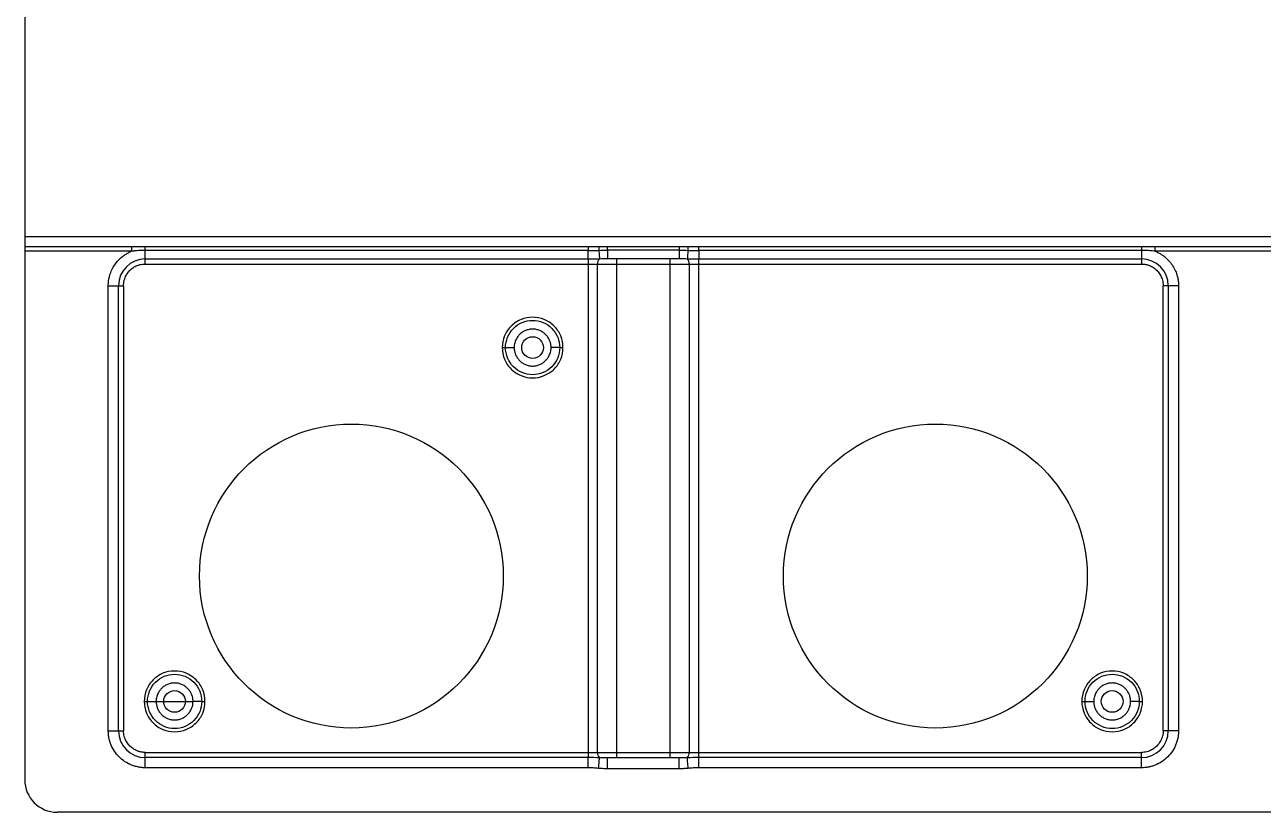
# Model space of a CAD drawing. Header units: millimetres. Extents: x -1 to 1576, y 30 to 633.
# Drawn here: x 33.9 to 148.1, y 30.4 to 103 of the extents above; entities that cross this region are included whole.
import ezdxf

# ---------------------------------------------------------------- set-up
doc = ezdxf.new("R2010")
doc.units = ezdxf.units.MM

msp = doc.modelspace()

# ---------------------------------------------------------------- linework, layer by layer
at = {"color": 7, "linetype": 'Continuous', "lineweight": 25}
for p, q in [((33.91, 381.35), (33.91, 33.4)), ((834.45, 83.41), (33.91, 83.41)), ((33.91, 82.53), (43.76, 82.53)), ((45.02, 82.52), (85.83, 82.52)), ((87.62, 82.51), (94.24, 82.51)), ((96.03, 82.52), (136.84, 82.52)), ((138.1, 82.53), (151.4, 82.53)), ((43.76, 82.09), (33.91, 82.09)), ((85.83, 82.16), (45.02, 82.16)), ((45.02, 80.91), (45.02, 82.16)), ((45.02, 81.38), (85.83, 81.38)), ((85.83, 81.38), (85.83, 35.44)), ((94.24, 82.18), (87.62, 82.18)), ((87.62, 81.41), (94.24, 81.41)), ((88.45, 81.41), (88.45, 35.41)), ((93.41, 35.41), (93.41, 81.41)), ((94.24, 81.42), (94.29, 81.41)), ((136.84, 82.16), (96.03, 82.16)), ((96.03, 81.38), (136.84, 81.38)), ((96.03, 35.44), (96.03, 81.38)), ((136.84, 82.16), (136.84, 80.91)), ((151.4, 82.09), (138.1, 82.09)), ((45.02, 80.91), (136.84, 80.91)), ((86.71, 35.91), (86.71, 80.91)), ((95.16, 80.91), (95.16, 35.91)), ((41.61, 37.91), (41.61, 78.91)), ((41.61, 78.91), (43.02, 78.91)), ((42.55, 37.91), (42.55, 78.91)), ((43.02, 78.91), (43.02, 37.91)), ((140.26, 78.91), (138.84, 78.91)), ((138.84, 37.91), (138.84, 78.91)), ((139.31, 78.91), (139.31, 37.91)), ((140.26, 78.91), (140.26, 37.91)), ((41.61, 37.91), (43.02, 37.91)), ((140.26, 37.91), (138.84, 37.91)), ((45.02, 34.5), (45.02, 35.91)), ((45.02, 35.91), (136.84, 35.91)), ((85.83, 35.44), (45.02, 35.44)), ((94.24, 35.41), (87.62, 35.41)), ((94.29, 35.41), (94.24, 35.41)), ((136.84, 35.44), (96.03, 35.44)), ((136.84, 34.5), (136.84, 35.91)), ((85.83, 34.5), (45.02, 34.5)), ((94.24, 34.41), (87.62, 34.41)), ((136.84, 34.5), (96.03, 34.5)), ((1518.3, 30.4), (36.91, 30.4))]:
    msp.add_line(p, q, dxfattribs=at)
msp.add_line((46.02, 40.61), (49.42, 40.61))
at = {"color": 141}
for centre in [(80.72, 73.21), (47.72, 40.61), (134.14, 40.61)]:
    msp.add_circle(centre, 1, dxfattribs=at)
at = {"color": 7, "linetype": 'Continuous', "lineweight": 25}
for centre in [(64.02, 52.16), (117.84, 52.16)]:
    msp.add_circle(centre, 14, dxfattribs=at)
for centre, radius, start, end in [((45.02, 78.91), 2.47, 90, 180), ((87.26, 80.99), 0.562, 132.435, 187.8232), ((94.6, 80.99), 0.562, 352.1767, 47.5651), ((136.84, 78.91), 2.47, 360, 90), ((45.02, 37.91), 2.47, 180, 270), ((136.84, 37.91), 2.47, 270, 360), ((87.26, 35.84), 0.562, 172.1767, 227.5651), ((94.6, 35.84), 0.562, 312.435, 7.8232), ((36.91, 33.4), 3, 180, 270)]:
    msp.add_arc(centre, radius, start, end, dxfattribs=at)
for points, knots in [([(43.76, 82.53), (43.85, 82.53), (44.06, 82.53), (44.39, 82.52), (44.72, 82.52), (44.93, 82.52), (45.02, 82.52)], [0, 0, 0, 0, 0.200484, 0.507859, 0.778848, 1, 1, 1, 1]), ([(43.76, 82.53), (43.76, 82.49), (43.76, 82.42), (43.76, 82.27), (43.76, 82.18), (43.76, 82.09)], [0, 0, 0, 0, 0.5, 0.5, 1, 1, 1, 1]), ([(85.83, 82.52), (85.97, 82.52), (86.31, 82.52), (86.64, 82.52), (86.83, 82.52)], [0, 0, 0, 0, 0.420482, 1, 1, 1, 1]), ([(86.83, 82.52), (86.95, 82.52), (87.21, 82.51), (87.47, 82.51), (87.62, 82.51)], [0, 0, 0, 0, 0.452249, 1, 1, 1, 1]), ([(94.24, 82.51), (94.39, 82.51), (94.65, 82.51), (94.91, 82.52), (95.03, 82.52)], [0, 0, 0, 0, 0.548122, 1, 1, 1, 1]), ([(95.03, 82.52), (95.23, 82.52), (95.56, 82.52), (95.89, 82.52), (96.03, 82.52)], [0, 0, 0, 0, 0.580571, 1, 1, 1, 1]), ([(136.84, 82.52), (136.93, 82.52), (137.14, 82.52), (137.48, 82.52), (137.8, 82.53), (138.02, 82.53), (138.1, 82.53)], [0, 0, 0, 0, 0.221378, 0.492164, 0.7995, 1, 1, 1, 1]), ([(138.1, 82.09), (138.1, 82.18), (138.1, 82.27), (138.1, 82.42), (138.1, 82.49), (138.1, 82.53)], [0, 0, 0, 0, 0.5, 0.5, 1, 1, 1, 1]), ([(41.61, 78.91), (41.61, 78.97), (41.61, 79.08), (41.62, 79.24), (41.64, 79.41), (41.67, 79.57), (41.71, 79.73), (41.78, 80.01), (41.93, 80.39), (42.19, 80.84), (42.51, 81.25), (42.85, 81.56), (43.17, 81.79), (43.46, 81.96), (43.66, 82.04), (43.76, 82.09)], [0, 0, 0, 0, 0.040883, 0.08158, 0.122187, 0.162802, 0.203521, 0.244441, 0.372171, 0.500035, 0.627766, 0.75563, 0.837187, 0.918385, 1, 1, 1, 1]), ([(45.02, 82.16), (44.92, 82.16), (44.71, 82.16), (44.4, 82.14), (44.08, 82.12), (43.87, 82.1), (43.76, 82.09)], [0, 0, 0, 0, 0.245483, 0.492234, 0.742894, 1, 1, 1, 1]), ([(85.83, 81.38), (85.83, 81.44), (85.83, 81.55), (85.83, 81.82), (85.83, 81.98), (85.83, 82.16)], [0, 0, 0, 0, 0.5, 0.5, 1, 1, 1, 1]), ([(86.82, 82.17), (86.84, 81.98), (86.85, 81.8), (86.87, 81.53), (86.88, 81.44), (86.88, 81.4)], [0, 0, 0, 0, 0.5, 0.5, 1, 1, 1, 1]), ([(87.53, 81.41), (87.54, 81.41), (87.57, 81.41), (87.61, 81.42), (87.62, 81.42)], [0, 0, 0, 0, 0.497332, 1, 1, 1, 1]), ([(87.62, 82.18), (87.62, 81.96), (87.62, 81.77), (87.62, 81.49), (87.62, 81.41), (87.62, 81.41)], [0, 0, 0, 0, 0.5, 0.5, 1, 1, 1, 1]), ([(94.24, 82.18), (94.24, 81.96), (94.24, 81.77), (94.24, 81.49), (94.24, 81.41), (94.24, 81.41)], [0, 0, 0, 0, 0.5, 0.5, 1, 1, 1, 1]), ([(95.04, 82.17), (95.03, 81.98), (95.01, 81.8), (94.99, 81.53), (94.98, 81.44), (94.98, 81.4)], [0, 0, 0, 0, 0.5, 0.5, 1, 1, 1, 1]), ([(96.03, 82.16), (96.03, 81.98), (96.03, 81.82), (96.03, 81.55), (96.03, 81.44), (96.03, 81.38)], [0, 0, 0, 0, 0.5, 0.5, 1, 1, 1, 1]), ([(138.1, 82.09), (138.01, 82.1), (137.84, 82.12), (137.59, 82.13), (137.34, 82.15), (137.09, 82.16), (136.92, 82.16), (136.84, 82.16)], [0, 0, 0, 0, 0.206312, 0.408164, 0.606837, 0.80366, 1, 1, 1, 1]), ([(138.1, 82.09), (138.15, 82.07), (138.25, 82.02), (138.4, 81.95), (138.55, 81.87), (138.69, 81.79), (138.83, 81.69), (139.05, 81.52), (139.35, 81.25), (139.68, 80.84), (139.94, 80.39), (140.1, 79.96), (140.2, 79.57), (140.25, 79.24), (140.25, 79.02), (140.26, 78.91)], [0, 0, 0, 0, 0.040883, 0.08158, 0.122187, 0.162802, 0.203521, 0.244441, 0.372171, 0.500035, 0.627766, 0.75563, 0.837187, 0.918385, 1, 1, 1, 1]), ([(43.02, 78.91), (43.02, 78.96), (43.02, 79.04), (43.04, 79.16), (43.05, 79.29), (43.08, 79.41), (43.12, 79.53), (43.19, 79.74), (43.34, 80.02), (43.6, 80.34), (43.91, 80.6), (44.23, 80.76), (44.52, 80.86), (44.77, 80.9), (44.94, 80.91), (45.02, 80.91)], [0, 0, 0, 0, 0.040276, 0.080243, 0.120058, 0.159883, 0.199877, 0.240199, 0.370043, 0.500057, 0.629901, 0.759916, 0.840121, 0.919721, 1, 1, 1, 1]), ([(136.84, 80.91), (136.88, 80.91), (136.97, 80.91), (137.09, 80.9), (137.22, 80.88), (137.34, 80.85), (137.46, 80.82), (137.67, 80.74), (137.95, 80.6), (138.26, 80.34), (138.52, 80.02), (138.69, 79.7), (138.78, 79.41), (138.83, 79.16), (138.84, 79), (138.84, 78.91)], [0, 0, 0, 0, 0.040276, 0.080243, 0.120058, 0.159883, 0.199877, 0.240199, 0.370043, 0.500057, 0.629901, 0.759916, 0.840121, 0.919721, 1, 1, 1, 1]), ([(83.52, 73.21), (83.52, 73.58), (83.45, 73.95), (83.17, 74.62), (82.96, 74.93), (82.44, 75.45), (82.13, 75.66), (81.45, 75.94), (81.09, 76.01), (80.35, 76.01), (79.99, 75.94), (79.31, 75.66), (79, 75.45), (78.48, 74.93), (78.27, 74.62), (77.99, 73.95), (77.92, 73.58), (77.92, 73.21)], [0, 0, 0, 0, 0.125, 0.125, 0.25, 0.25, 0.375, 0.375, 0.5, 0.5, 0.625, 0.625, 0.75, 0.75, 0.875, 0.875, 1, 1, 1, 1]), ([(78.22, 73.21), (78.22, 73.54), (78.29, 73.87), (78.54, 74.47), (78.72, 74.75), (79.18, 75.21), (79.46, 75.4), (80.07, 75.65), (80.39, 75.71), (81.05, 75.71), (81.38, 75.65), (81.98, 75.4), (82.26, 75.21), (82.72, 74.75), (82.91, 74.47), (83.16, 73.87), (83.22, 73.54), (83.22, 73.21)], [0, 0, 0, 0, 0.125, 0.125, 0.25, 0.25, 0.375, 0.375, 0.5, 0.5, 0.625, 0.625, 0.75, 0.75, 0.875, 0.875, 1, 1, 1, 1]), ([(82.42, 73.21), (82.42, 73.26), (82.42, 73.35), (82.4, 73.48), (82.38, 73.61), (82.34, 73.74), (82.27, 73.93), (82.14, 74.16), (81.93, 74.42), (81.67, 74.64), (81.38, 74.79), (81.06, 74.89), (80.72, 74.92), (80.39, 74.89), (80.07, 74.79), (79.77, 74.64), (79.51, 74.42), (79.3, 74.16), (79.16, 73.9), (79.07, 73.65), (79.03, 73.44), (79.02, 73.29), (79.02, 73.21)], [0, 0, 0, 0, 0.025179, 0.050131, 0.075011, 0.099977, 0.125185, 0.187588, 0.250097, 0.312505, 0.375015, 0.437474, 0.500034, 0.562494, 0.62505, 0.68745, 0.749957, 0.812365, 0.874867, 0.916675, 0.958143, 1, 1, 1, 1]), ([(77.92, 73.21), (77.92, 72.85), (77.99, 72.48), (78.27, 71.8), (78.48, 71.49), (79, 70.97), (79.31, 70.77), (79.99, 70.49), (80.35, 70.41), (81.09, 70.41), (81.45, 70.49), (82.13, 70.77), (82.44, 70.97), (82.96, 71.49), (83.17, 71.8), (83.45, 72.48), (83.52, 72.85), (83.52, 73.21)], [0, 0, 0, 0, 0.125, 0.125, 0.25, 0.25, 0.375, 0.375, 0.5, 0.5, 0.625, 0.625, 0.75, 0.75, 0.875, 0.875, 1, 1, 1, 1]), ([(77.92, 73.21), (78, 73.21), (78.08, 73.21), (78.19, 73.21), (78.22, 73.21), (78.22, 73.21)], [0, 0, 0, 0, 0.5, 0.5, 1, 1, 1, 1]), ([(83.22, 73.21), (83.22, 72.89), (83.16, 72.56), (82.91, 71.95), (82.72, 71.68), (82.26, 71.21), (81.98, 71.03), (81.38, 70.78), (81.05, 70.71), (80.39, 70.71), (80.07, 70.78), (79.46, 71.03), (79.18, 71.21), (78.72, 71.68), (78.54, 71.95), (78.29, 72.56), (78.22, 72.89), (78.22, 73.21)], [0, 0, 0, 0, 0.125, 0.125, 0.25, 0.25, 0.375, 0.375, 0.5, 0.5, 0.625, 0.625, 0.75, 0.75, 0.875, 0.875, 1, 1, 1, 1]), ([(78.22, 73.21), (78.22, 73.21), (78.31, 73.21), (78.6, 73.21), (78.81, 73.21), (79.02, 73.21)], [0, 0, 0, 0, 0.5, 0.5, 1, 1, 1, 1]), ([(79.02, 73.21), (79.02, 73.17), (79.02, 73.08), (79.04, 72.95), (79.07, 72.82), (79.1, 72.69), (79.17, 72.5), (79.3, 72.26), (79.51, 72), (79.77, 71.79), (80.07, 71.63), (80.39, 71.53), (80.72, 71.5), (81.05, 71.53), (81.38, 71.63), (81.67, 71.79), (81.93, 72), (82.14, 72.26), (82.28, 72.53), (82.37, 72.77), (82.41, 72.99), (82.42, 73.14), (82.42, 73.21)], [0, 0, 0, 0, 0.025112, 0.050025, 0.074894, 0.099876, 0.125125, 0.187521, 0.250086, 0.312492, 0.374998, 0.437458, 0.500018, 0.562478, 0.625038, 0.687445, 0.749955, 0.812363, 0.874867, 0.916676, 0.958144, 1, 1, 1, 1]), ([(83.22, 73.21), (83.22, 73.21), (83.13, 73.21), (82.84, 73.21), (82.63, 73.21), (82.42, 73.21)], [0, 0, 0, 0, 0.5, 0.5, 1, 1, 1, 1]), ([(83.22, 73.21), (83.22, 73.21), (83.13, 73.21), (82.84, 73.21), (82.63, 73.21), (82.42, 73.21)], [0, 0, 0, 0, 0.5, 0.5, 1, 1, 1, 1]), ([(83.22, 73.21), (83.22, 73.21), (83.25, 73.21), (83.36, 73.21), (83.44, 73.21), (83.52, 73.21)], [0, 0, 0, 0, 0.5, 0.5, 1, 1, 1, 1]), ([(50.52, 40.61), (50.52, 40.98), (50.45, 41.35), (50.17, 42.02), (49.96, 42.33), (49.44, 42.85), (49.13, 43.06), (48.45, 43.34), (48.09, 43.41), (47.35, 43.41), (46.99, 43.34), (46.31, 43.06), (46, 42.85), (45.48, 42.33), (45.27, 42.02), (44.99, 41.35), (44.92, 40.98), (44.92, 40.61)], [0, 0, 0, 0, 0.125, 0.125, 0.25, 0.25, 0.375, 0.375, 0.5, 0.5, 0.625, 0.625, 0.75, 0.75, 0.875, 0.875, 1, 1, 1, 1]), ([(136.94, 40.61), (136.94, 40.98), (136.87, 41.35), (136.59, 42.02), (136.38, 42.33), (135.86, 42.85), (135.55, 43.06), (134.87, 43.34), (134.51, 43.41), (133.77, 43.41), (133.41, 43.34), (132.73, 43.06), (132.42, 42.85), (131.9, 42.33), (131.69, 42.02), (131.41, 41.35), (131.34, 40.98), (131.34, 40.61)], [0, 0, 0, 0, 0.125, 0.125, 0.25, 0.25, 0.375, 0.375, 0.5, 0.5, 0.625, 0.625, 0.75, 0.75, 0.875, 0.875, 1, 1, 1, 1]), ([(45.22, 40.61), (45.22, 40.94), (45.29, 41.27), (45.54, 41.87), (45.72, 42.15), (46.18, 42.61), (46.46, 42.8), (47.07, 43.05), (47.39, 43.11), (48.05, 43.11), (48.38, 43.05), (48.98, 42.8), (49.26, 42.61), (49.72, 42.15), (49.91, 41.87), (50.16, 41.27), (50.22, 40.94), (50.22, 40.61)], [0, 0, 0, 0, 0.125, 0.125, 0.25, 0.25, 0.375, 0.375, 0.5, 0.5, 0.625, 0.625, 0.75, 0.75, 0.875, 0.875, 1, 1, 1, 1]), ([(49.42, 40.61), (49.42, 40.66), (49.42, 40.75), (49.4, 40.88), (49.38, 41.01), (49.34, 41.14), (49.27, 41.33), (49.14, 41.56), (48.93, 41.82), (48.67, 42.04), (48.38, 42.19), (48.06, 42.29), (47.72, 42.32), (47.39, 42.29), (47.07, 42.19), (46.77, 42.04), (46.51, 41.82), (46.3, 41.56), (46.16, 41.3), (46.07, 41.05), (46.03, 40.84), (46.02, 40.69), (46.02, 40.61)], [0, 0, 0, 0, 0.025179, 0.050131, 0.075011, 0.099977, 0.125185, 0.187588, 0.250097, 0.312505, 0.375015, 0.437474, 0.500034, 0.562494, 0.62505, 0.68745, 0.749957, 0.812365, 0.874868, 0.916675, 0.958143, 1, 1, 1, 1]), ([(131.64, 40.61), (131.64, 40.94), (131.71, 41.27), (131.96, 41.87), (132.14, 42.15), (132.6, 42.61), (132.88, 42.8), (133.49, 43.05), (133.81, 43.11), (134.47, 43.11), (134.8, 43.05), (135.4, 42.8), (135.68, 42.61), (136.14, 42.15), (136.33, 41.87), (136.58, 41.27), (136.64, 40.94), (136.64, 40.61)], [0, 0, 0, 0, 0.125, 0.125, 0.25, 0.25, 0.375, 0.375, 0.5, 0.5, 0.625, 0.625, 0.75, 0.75, 0.875, 0.875, 1, 1, 1, 1]), ([(135.84, 40.61), (135.84, 40.66), (135.84, 40.75), (135.82, 40.88), (135.8, 41.01), (135.76, 41.14), (135.69, 41.33), (135.56, 41.56), (135.35, 41.82), (135.09, 42.04), (134.8, 42.19), (134.48, 42.29), (134.14, 42.32), (133.81, 42.29), (133.49, 42.19), (133.19, 42.04), (132.93, 41.82), (132.72, 41.56), (132.58, 41.3), (132.49, 41.05), (132.45, 40.84), (132.44, 40.69), (132.44, 40.61)], [0, 0, 0, 0, 0.025179, 0.050131, 0.075011, 0.099977, 0.125185, 0.187588, 0.250097, 0.312505, 0.375015, 0.437474, 0.500034, 0.562494, 0.62505, 0.68745, 0.749957, 0.812365, 0.874868, 0.916675, 0.958143, 1, 1, 1, 1]), ([(44.92, 40.61), (45, 40.61), (45.08, 40.61), (45.19, 40.61), (45.22, 40.61), (45.22, 40.61)], [0, 0, 0, 0, 0.5, 0.5, 1, 1, 1, 1]), ([(44.92, 40.61), (44.92, 40.25), (44.99, 39.88), (45.27, 39.2), (45.48, 38.89), (46, 38.37), (46.31, 38.17), (46.99, 37.89), (47.35, 37.81), (48.09, 37.81), (48.45, 37.89), (49.13, 38.17), (49.44, 38.37), (49.96, 38.89), (50.17, 39.2), (50.45, 39.88), (50.52, 40.25), (50.52, 40.61)], [0, 0, 0, 0, 0.125, 0.125, 0.25, 0.25, 0.375, 0.375, 0.5, 0.5, 0.625, 0.625, 0.75, 0.75, 0.875, 0.875, 1, 1, 1, 1]), ([(50.22, 40.61), (50.22, 40.29), (50.16, 39.96), (49.91, 39.35), (49.72, 39.08), (49.26, 38.61), (48.98, 38.43), (48.38, 38.18), (48.05, 38.11), (47.39, 38.11), (47.07, 38.18), (46.46, 38.43), (46.18, 38.61), (45.72, 39.08), (45.54, 39.35), (45.29, 39.96), (45.22, 40.29), (45.22, 40.61)], [0, 0, 0, 0, 0.125, 0.125, 0.25, 0.25, 0.375, 0.375, 0.5, 0.5, 0.625, 0.625, 0.75, 0.75, 0.875, 0.875, 1, 1, 1, 1]), ([(45.22, 40.61), (45.22, 40.61), (45.31, 40.61), (45.6, 40.61), (45.81, 40.61), (46.02, 40.61)], [0, 0, 0, 0, 0.5, 0.5, 1, 1, 1, 1]), ([(46.02, 40.61), (46.02, 40.57), (46.02, 40.48), (46.04, 40.35), (46.07, 40.22), (46.1, 40.09), (46.17, 39.9), (46.3, 39.66), (46.51, 39.4), (46.77, 39.19), (47.07, 39.03), (47.39, 38.93), (47.72, 38.9), (48.05, 38.93), (48.38, 39.03), (48.67, 39.19), (48.93, 39.4), (49.14, 39.66), (49.28, 39.93), (49.37, 40.17), (49.41, 40.39), (49.42, 40.54), (49.42, 40.61)], [0, 0, 0, 0, 0.025112, 0.050025, 0.074894, 0.099876, 0.125125, 0.187521, 0.250086, 0.312492, 0.374998, 0.437458, 0.500018, 0.562478, 0.625038, 0.687445, 0.749955, 0.812363, 0.874867, 0.916676, 0.958144, 1, 1, 1, 1]), ([(50.22, 40.61), (50.22, 40.61), (50.13, 40.61), (49.84, 40.61), (49.63, 40.61), (49.42, 40.61)], [0, 0, 0, 0, 0.5, 0.5, 1, 1, 1, 1]), ([(50.22, 40.61), (50.22, 40.61), (50.25, 40.61), (50.36, 40.61), (50.44, 40.61), (50.52, 40.61)], [0, 0, 0, 0, 0.5, 0.5, 1, 1, 1, 1]), ([(131.34, 40.61), (131.42, 40.61), (131.5, 40.61), (131.61, 40.61), (131.64, 40.61), (131.64, 40.61)], [0, 0, 0, 0, 0.5, 0.5, 1, 1, 1, 1]), ([(131.34, 40.61), (131.34, 40.25), (131.41, 39.88), (131.69, 39.2), (131.9, 38.89), (132.42, 38.37), (132.73, 38.17), (133.41, 37.89), (133.77, 37.81), (134.51, 37.81), (134.87, 37.89), (135.55, 38.17), (135.86, 38.37), (136.38, 38.89), (136.59, 39.2), (136.87, 39.88), (136.94, 40.25), (136.94, 40.61)], [0, 0, 0, 0, 0.125, 0.125, 0.25, 0.25, 0.375, 0.375, 0.5, 0.5, 0.625, 0.625, 0.75, 0.75, 0.875, 0.875, 1, 1, 1, 1]), ([(136.64, 40.61), (136.64, 40.29), (136.58, 39.96), (136.33, 39.35), (136.14, 39.08), (135.68, 38.61), (135.4, 38.43), (134.8, 38.18), (134.47, 38.11), (133.81, 38.11), (133.49, 38.18), (132.88, 38.43), (132.6, 38.61), (132.14, 39.08), (131.96, 39.35), (131.71, 39.96), (131.64, 40.29), (131.64, 40.61)], [0, 0, 0, 0, 0.125, 0.125, 0.25, 0.25, 0.375, 0.375, 0.5, 0.5, 0.625, 0.625, 0.75, 0.75, 0.875, 0.875, 1, 1, 1, 1]), ([(131.64, 40.61), (131.64, 40.61), (131.73, 40.61), (132.02, 40.61), (132.23, 40.61), (132.44, 40.61)], [0, 0, 0, 0, 0.5, 0.5, 1, 1, 1, 1]), ([(132.44, 40.61), (132.44, 40.57), (132.44, 40.48), (132.46, 40.35), (132.49, 40.22), (132.52, 40.09), (132.59, 39.9), (132.72, 39.66), (132.93, 39.4), (133.19, 39.19), (133.49, 39.03), (133.81, 38.93), (134.14, 38.9), (134.47, 38.93), (134.8, 39.03), (135.09, 39.19), (135.35, 39.4), (135.56, 39.66), (135.7, 39.93), (135.79, 40.17), (135.83, 40.39), (135.84, 40.54), (135.84, 40.61)], [0, 0, 0, 0, 0.025112, 0.050025, 0.074894, 0.099876, 0.125125, 0.187521, 0.250086, 0.312492, 0.374998, 0.437458, 0.500018, 0.562478, 0.625038, 0.687445, 0.749955, 0.812363, 0.874867, 0.916676, 0.958144, 1, 1, 1, 1]), ([(136.64, 40.61), (136.64, 40.61), (136.55, 40.61), (136.26, 40.61), (136.05, 40.61), (135.84, 40.61)], [0, 0, 0, 0, 0.5, 0.5, 1, 1, 1, 1]), ([(136.64, 40.61), (136.64, 40.61), (136.55, 40.61), (136.26, 40.61), (136.05, 40.61), (135.84, 40.61)], [0, 0, 0, 0, 0.5, 0.5, 1, 1, 1, 1]), ([(136.64, 40.61), (136.64, 40.61), (136.67, 40.61), (136.78, 40.61), (136.86, 40.61), (136.94, 40.61)], [0, 0, 0, 0, 0.5, 0.5, 1, 1, 1, 1]), ([(45.02, 34.5), (44.96, 34.5), (44.84, 34.5), (44.65, 34.52), (44.47, 34.54), (44.29, 34.58), (44.11, 34.62), (43.94, 34.67), (43.6, 34.8), (43.13, 35.04), (42.59, 35.48), (42.15, 36.02), (41.88, 36.54), (41.74, 36.96), (41.66, 37.27), (41.62, 37.59), (41.61, 37.81), (41.61, 37.91)], [0, 0, 0, 0, 0.034552, 0.068858, 0.103016, 0.137128, 0.171294, 0.205615, 0.240191, 0.37006, 0.500029, 0.629897, 0.759866, 0.820152, 0.879909, 0.939678, 1, 1, 1, 1]), ([(45.02, 35.91), (44.98, 35.91), (44.89, 35.92), (44.77, 35.93), (44.65, 35.95), (44.52, 35.97), (44.4, 36.01), (44.2, 36.08), (43.91, 36.23), (43.6, 36.49), (43.34, 36.81), (43.17, 37.13), (43.08, 37.41), (43.03, 37.66), (43.02, 37.83), (43.02, 37.91)], [0, 0, 0, 0, 0.040276, 0.080243, 0.120058, 0.159883, 0.199877, 0.240199, 0.370043, 0.500057, 0.629901, 0.759916, 0.840121, 0.919721, 1, 1, 1, 1]), ([(140.26, 37.91), (140.25, 37.85), (140.25, 37.73), (140.24, 37.54), (140.21, 37.36), (140.18, 37.18), (140.13, 37.01), (140.08, 36.83), (139.96, 36.5), (139.72, 36.02), (139.27, 35.48), (138.73, 35.04), (138.22, 34.77), (137.79, 34.63), (137.48, 34.55), (137.16, 34.51), (136.95, 34.5), (136.84, 34.5)], [0, 0, 0, 0, 0.034552, 0.068858, 0.103016, 0.137128, 0.171294, 0.205615, 0.240191, 0.37006, 0.500029, 0.629897, 0.759866, 0.820152, 0.879909, 0.939678, 1, 1, 1, 1]), ([(138.84, 37.91), (138.84, 37.87), (138.84, 37.79), (138.83, 37.66), (138.81, 37.54), (138.78, 37.42), (138.74, 37.3), (138.67, 37.09), (138.53, 36.81), (138.26, 36.49), (137.95, 36.23), (137.63, 36.06), (137.34, 35.97), (137.09, 35.92), (136.93, 35.92), (136.84, 35.91)], [0, 0, 0, 0, 0.040276, 0.080243, 0.120058, 0.159883, 0.199877, 0.240199, 0.370043, 0.500057, 0.629901, 0.759916, 0.840121, 0.919721, 1, 1, 1, 1]), ([(85.83, 34.5), (85.83, 34.7), (85.83, 34.91), (85.83, 35.24), (85.83, 35.37), (85.83, 35.44)], [0, 0, 0, 0, 0.5, 0.5, 1, 1, 1, 1]), ([(86.8, 34.44), (86.82, 34.67), (86.84, 34.9), (86.87, 35.26), (86.88, 35.38), (86.88, 35.42)], [0, 0, 0, 0, 0.5, 0.5, 1, 1, 1, 1]), ([(87.62, 34.41), (87.62, 34.54), (87.62, 34.67), (87.62, 34.92), (87.62, 35.03), (87.62, 35.21), (87.62, 35.29), (87.62, 35.39), (87.62, 35.41), (87.62, 35.41)], [0, 0, 0, 0, 0.25, 0.25, 0.5, 0.5, 0.75, 0.75, 1, 1, 1, 1]), ([(94.24, 34.41), (94.24, 34.67), (94.24, 34.94), (94.24, 35.31), (94.24, 35.41), (94.24, 35.41)], [0, 0, 0, 0, 0.5, 0.5, 1, 1, 1, 1]), ([(95.06, 34.44), (95.04, 34.67), (95.02, 34.9), (94.99, 35.26), (94.98, 35.38), (94.98, 35.42)], [0, 0, 0, 0, 0.5, 0.5, 1, 1, 1, 1]), ([(96.03, 34.5), (96.03, 34.7), (96.03, 34.91), (96.03, 35.24), (96.03, 35.37), (96.03, 35.44)], [0, 0, 0, 0, 0.5, 0.5, 1, 1, 1, 1]), ([(86.8, 34.44), (86.72, 34.45), (86.55, 34.46), (86.3, 34.48), (86.07, 34.5), (85.91, 34.5), (85.83, 34.5)], [0, 0, 0, 0, 0.26275, 0.514851, 0.767475, 1, 1, 1, 1]), ([(87.62, 34.41), (87.47, 34.41), (87.2, 34.41), (86.92, 34.43), (86.8, 34.44)], [0, 0, 0, 0, 0.556213, 1, 1, 1, 1]), ([(95.06, 34.44), (95, 34.43), (94.88, 34.43), (94.69, 34.42), (94.47, 34.41), (94.32, 34.41), (94.24, 34.41)], [0, 0, 0, 0, 0.207871, 0.443757, 0.707773, 1, 1, 1, 1]), ([(96.03, 34.5), (95.95, 34.5), (95.8, 34.5), (95.56, 34.48), (95.31, 34.46), (95.14, 34.45), (95.06, 34.44)], [0, 0, 0, 0, 0.2323706, 0.4852888, 0.7374116, 1, 1, 1, 1])]:
    msp.add_open_spline(points, degree=3, knots=knots, dxfattribs=at)
for points in [[(45.02, 82.16), (45.02, 82.31), (45.02, 82.45), (45.02, 82.52)], [(85.83, 82.52), (85.83, 82.45), (85.83, 82.31), (85.83, 82.16)], [(86.83, 82.52), (86.83, 82.45), (86.82, 82.32), (86.82, 82.17)], [(87.62, 82.18), (87.62, 82.32), (87.62, 82.45), (87.62, 82.51)], [(94.24, 82.51), (94.24, 82.45), (94.24, 82.32), (94.24, 82.18)], [(95.03, 82.52), (95.04, 82.45), (95.04, 82.32), (95.04, 82.17)], [(96.03, 82.16), (96.03, 82.31), (96.03, 82.45), (96.03, 82.52)], [(136.84, 82.52), (136.84, 82.45), (136.84, 82.31), (136.84, 82.16)], [(85.83, 82.16), (86.16, 82.16), (86.48, 82.17), (86.82, 82.17)], [(85.83, 81.38), (86.2, 81.38), (86.56, 81.39), (86.88, 81.4)], [(86.82, 82.17), (87.09, 82.18), (87.36, 82.18), (87.62, 82.18)], [(86.88, 81.4), (87.12, 81.41), (87.36, 81.41), (87.62, 81.41)], [(94.24, 82.18), (94.51, 82.18), (94.77, 82.18), (95.04, 82.17)], [(94.24, 81.41), (94.5, 81.41), (94.74, 81.41), (94.98, 81.4)], [(94.98, 81.4), (95.3, 81.39), (95.67, 81.38), (96.03, 81.38)], [(95.04, 82.17), (95.38, 82.17), (95.71, 82.16), (96.03, 82.16)], [(86.88, 35.42), (86.56, 35.43), (86.2, 35.44), (85.83, 35.44)], [(87.62, 35.41), (87.36, 35.41), (87.12, 35.41), (86.88, 35.42)], [(94.98, 35.42), (94.74, 35.41), (94.5, 35.41), (94.24, 35.41)], [(96.03, 35.44), (95.67, 35.44), (95.3, 35.43), (94.98, 35.42)]]:
    msp.add_open_spline(points, degree=3, dxfattribs=at)

doc.saveas('drawing.dxf')
